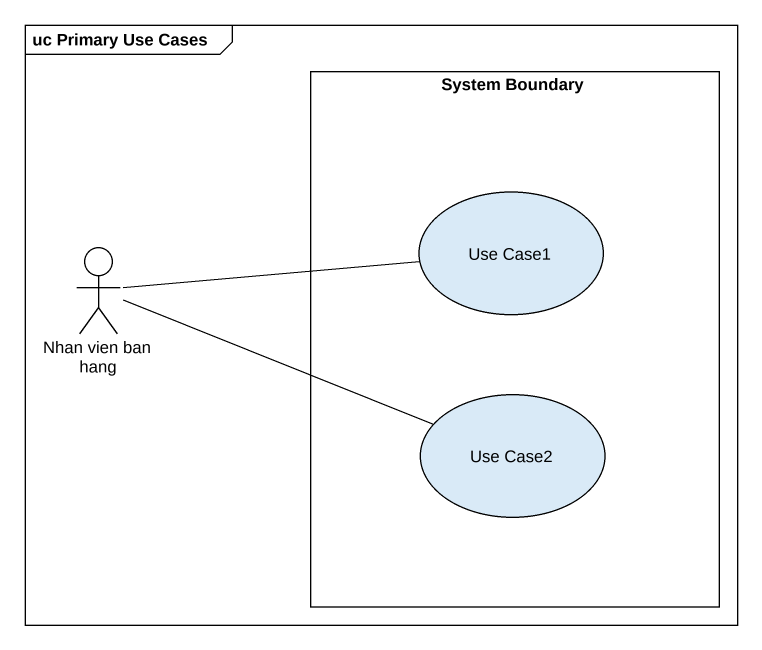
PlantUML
@startuml
mainframe uc Primary Use Cases
rectangle "System Boundary" as System_Boundary {
  usecase "Use Case1" as Use_Case1
  usecase "Use Case2" as Use_Case2
}
actor "Nhan vien ban hang" as Nhan_vien_ban_hang
Nhan_vien_ban_hang -right- Use_Case1
Nhan_vien_ban_hang -right- Use_Case2
@enduml
